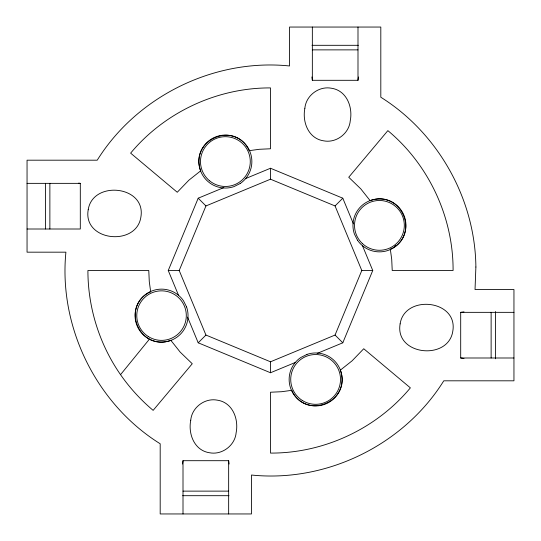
<?xml version="1.0" encoding="UTF-8"?>
<svg xmlns="http://www.w3.org/2000/svg" width="541" height="541" viewBox="0 0 541 541"><rect width="100%" height="100%" fill="white"/><g stroke="black" fill="none" stroke-linecap="round" stroke-linejoin="round"><path stroke-width="0.81" d="M182.574 464.029L183.007 460.695L228.654 460.695L229.093 464.029M311.907 76.971L312.346 80.305L357.993 80.305L358.426 76.971M178.557 295.379L168.251 270.5L198.202 198.202L223.852 187.571M179.206 270.5L205.945 205.945L270.5 179.206L335.055 205.945L361.794 270.5L335.055 335.055L270.5 361.794L205.945 335.055L179.206 270.5L168.251 270.5M317.148 353.429L342.798 342.798L372.749 270.5L362.443 245.621M170.767 340.235L180.194 352.117L192.258 363.748L153.137 410.369C140.768 399.961 129.779 387.924 120.535 374.663L149.465 339.112M187.571 317.148L198.202 342.798L205.945 335.055M335.055 205.945L342.798 198.202L353.429 223.852M200.765 170.767L188.883 180.194L177.252 192.258L130.631 153.137C164.647 112.19 217.272 87.656 270.5 87.913L270.5 148.775L259.335 149.289L249.049 150.696M340.235 370.233L352.117 360.806L363.748 348.742L410.369 387.863C376.353 428.81 323.728 453.344 270.5 453.088L270.5 392.225L281.665 391.711L291.951 390.304M150.655 291.714C120.122 305.753 139.308 351.812 170.841 340.35M370.159 200.65C401.692 189.188 420.878 235.247 390.345 249.286M395.031 246.054L396.411 245.425M245.621 178.557L270.5 168.251L342.798 198.202M198.202 342.798L270.5 372.749L295.379 362.443M464.009 358.467L460.695 357.993L460.695 312.346L464.009 311.866M311.995 45.309L358.338 45.309M312.346 49.873L357.993 49.873M27.05 183.358L80.305 183.358L80.305 229.005L27.05 229.005M361.794 270.5L372.749 270.5M460.695 312.346L513.95 312.346M460.695 357.993L513.95 357.993M183.007 491.127L228.654 491.127M182.662 495.691L229.005 495.691M78.648 183.115L80.305 183.358M198.202 198.202L205.945 205.945M335.055 335.055L342.798 342.798M370.233 200.765L360.806 188.883L348.742 177.252L387.863 130.631C428.81 164.647 453.344 217.272 453.088 270.5L392.225 270.5L391.711 259.335L390.304 249.049M120.535 374.663C99.416 344.319 87.872 307.471 87.913 270.5L148.775 270.5L149.289 281.665L150.696 291.951M249.286 150.655C235.247 120.122 189.188 139.308 200.65 170.841M340.35 370.159C351.812 401.692 305.753 420.878 291.714 390.345M495.461 311.542L495.461 358.791M491.127 312.346L491.127 357.993M357.993 27.05L357.993 80.305M312.346 27.05L312.346 80.305M270.5 168.251L270.5 179.206M270.5 361.794L270.5 372.749M228.654 460.695L228.654 513.95M183.007 460.695L183.007 513.95M49.873 183.358L49.873 229.005M45.539 183.399L45.539 228.965M475.884 267.024L475.032 289.523L513.95 289.523L513.95 380.81L443.776 380.81C403.87 444.878 326.561 482.755 251.484 475.032L251.484 513.95L160.19 513.95L160.19 443.776C96.325 403.992 58.462 327.048 65.907 252.174L27.05 252.174L27.05 160.19L97.224 160.19C137.13 96.122 214.439 58.245 289.516 65.968L289.516 27.05L380.81 27.05L380.81 97.224C438.278 133.228 475.221 199.21 475.884 267.024M190.75 420.188C188.004 434.004 194.368 450.646 209.746 452.79C222.182 455.143 235.071 445.344 236.133 432.732C238.879 418.917 232.515 402.274 217.137 400.13C204.701 397.777 191.812 407.576 190.75 420.188M304.867 108.268C302.121 122.083 308.485 138.726 323.863 140.87C336.299 143.223 349.188 133.424 350.25 120.812C352.996 106.996 346.632 90.354 331.254 88.21C318.818 85.857 305.929 95.656 304.867 108.268M88.21 209.746C82.651 241.3 136.366 246.906 140.87 217.137C146.428 185.583 92.714 179.977 88.21 209.746M400.13 323.863C394.572 355.417 448.286 361.023 452.79 331.254C458.349 299.7 404.634 294.094 400.13 323.863M240.231 183.487L234.05 186.584A26.489 26.489 0 0 1 199.027 158.844A26.489 26.489 0 0 1 238.966 138.821A26.489 26.489 0 0 1 240.231 183.487M306.95 354.416L300.769 357.513A26.489 26.489 0 0 0 302.034 402.179A26.489 26.489 0 0 0 341.973 382.156A26.489 26.489 0 0 0 306.95 354.416M357.513 240.231L354.416 234.05A26.489 26.489 0 0 1 382.156 199.027A26.489 26.489 0 0 1 402.179 238.966A26.489 26.489 0 0 1 357.513 240.231M186.584 306.95L183.487 300.769A26.489 26.489 0 0 0 138.821 302.034A26.489 26.489 0 0 0 158.844 341.973A26.489 26.489 0 0 0 186.584 306.95M148.457 336.644A24.771 24.771 0 0 0 186.293 316.424A24.771 24.771 0 0 0 149.864 293.763A24.771 24.771 0 0 0 148.457 336.644M302.243 400.428A24.9 24.9 0 0 0 340.492 380.499A24.9 24.9 0 0 0 304.11 357.344A24.9 24.9 0 0 0 302.243 400.428M209.489 180.741A24.9 24.9 0 0 0 249.928 165.762A24.9 24.9 0 0 0 216.738 138.232A24.9 24.9 0 0 0 209.489 180.741M362.281 243.443A24.9 24.9 0 0 0 403.633 231.196A24.9 24.9 0 0 0 372.35 201.509A24.9 24.9 0 0 0 362.281 243.443"/></g></svg>
